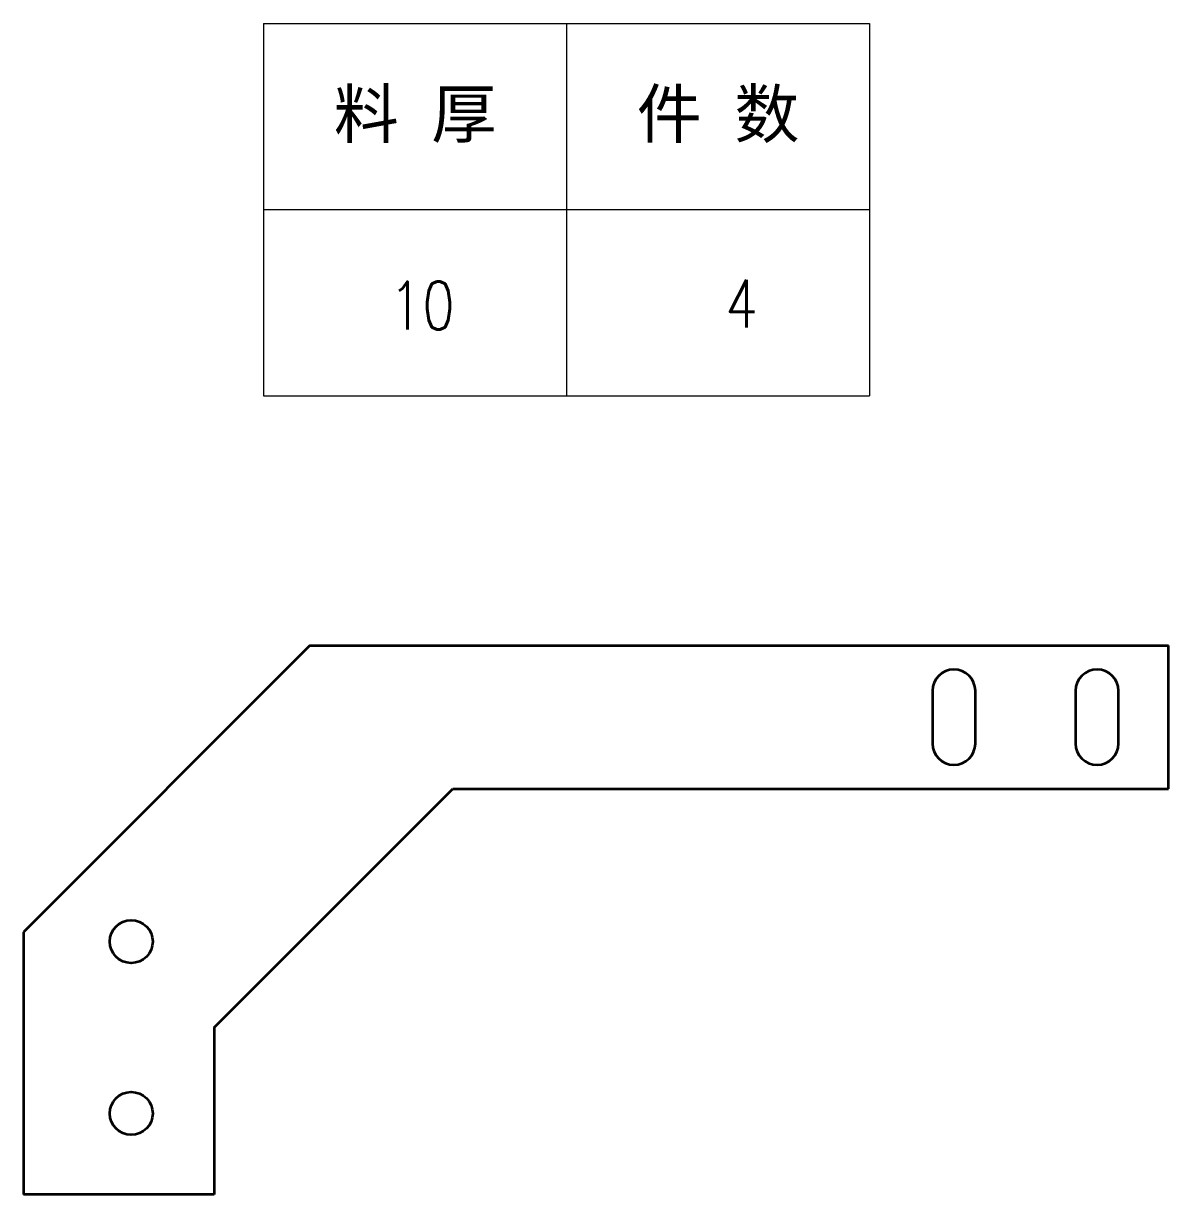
# Model space of a CAD drawing. Header units: millimetres. Extents: x 1333 to 104182, y -63211 to -5704.
# Drawn here: x 47772.5 to 48012.5, y -62565.4 to -62320 of the extents above; entities that cross this region are included whole.
import ezdxf
from ezdxf.enums import TextEntityAlignment as Align

# ---------------------------------------------------------------- set-up
doc = ezdxf.new("R2010")
doc.units = ezdxf.units.MM
doc.header["$LTSCALE"] = 0.5
doc.layers.add('标注线', color=3, linetype='Continuous', lineweight=18)
doc.styles.add('DIM', font='romans.shx', dxfattribs={"width": 0.8, "bigfont": 'bigfont.shx'})
doc.styles.get("Standard").update_dxf_attribs({"font": 'simplex.shx'})

# ---------------------------------------------------------------- blocks, each defined once
blk = doc.blocks.new('*T78')
at = {"color": 0, "linetype": 'ByBlock', "lineweight": -2, "transparency": 16777216}
for p, q in [((0, 0), (127, 0)), ((0, 0), (0, -78)), ((63.5, 0), (63.5, -78)), ((127, 0), (127, -78)), ((0, -39), (127, -39)), ((0, -78), (127, -78))]:
    blk.add_line(p, q, dxfattribs=at)
at = {"color": 0, "transparency": 16777216, "char_height": 10, "width": 60.5, "attachment_point": 5}
for s, insert in [('{\\fSimSun|b0|i0|c134|p2;料 厚}', (31.75, -19.5)), ('{\\fSimSun|b0|i0|c134|p2;件 数}', (95.25, -19.5))]:
    blk.add_mtext(s, dxfattribs=dict(at, insert=insert))
blk = doc.blocks.new('拆图参数')
blk.add_blockref('*T78', (-63.5, 78))
at = {"style": 'DIM', "width": 0.8}
blk.add_attdef('6', text='', height=10, dxfattribs=at).set_placement((-37.13, 18.91), align=Align.MIDDLE_LEFT)
blk.add_attdef('1', text='', height=10, dxfattribs=at).set_placement((36.65, 19.27), align=Align.MIDDLE_CENTER)

msp = doc.modelspace()

# ---------------------------------------------------------------- linework, layer by layer
at = {"color": 7, "lineweight": 35}
for p, q in [((47832.51, -62450.367), (47772.51, -62510.367)), ((47832.51, -62450.367), (48012.51, -62450.367)), ((48012.51, -62480.367), (48012.51, -62450.367)), ((47812.51, -62530.367), (47862.51, -62480.367)), ((47862.51, -62480.367), (48012.51, -62480.367)), ((47772.51, -62510.367), (47772.51, -62565.365)), ((47812.51, -62530.367), (47812.51, -62565.365)), ((47812.51, -62565.365), (47772.51, -62565.365))]:
    msp.add_line(p, q, dxfattribs=at)
at = {"color": 7, "lineweight": 35, "ltscale": 0.275}
for p, q in [((47963.01, -62459.867), (47963.01, -62470.867)), ((47972.01, -62470.867), (47972.01, -62459.867)), ((47993.01, -62459.867), (47993.01, -62470.867)), ((48002.01, -62470.867), (48002.01, -62459.867))]:
    msp.add_line(p, q, dxfattribs=at)
at = {"color": 7, "lineweight": 35}
for centre in [(47795.111, -62512.365), (47795.111, -62548.365)]:
    msp.add_circle(centre, 4.5, dxfattribs=at)
for centre, start, end in [((47967.51, -62459.867), 0, 180), ((47997.51, -62459.867), 0, 180), ((47967.51, -62470.867), 180, 0), ((47997.51, -62470.867), 180, 0)]:
    msp.add_arc(centre, 4.5, start, end, dxfattribs=at)

# ---------------------------------------------------------------- block references
at = {"layer": '标注线'}
msp.add_blockref('拆图参数', (47886.345, -62398.033), dxfattribs=at).add_auto_attribs({'1': '4', '6': '10'})

doc.saveas('drawing.dxf')
